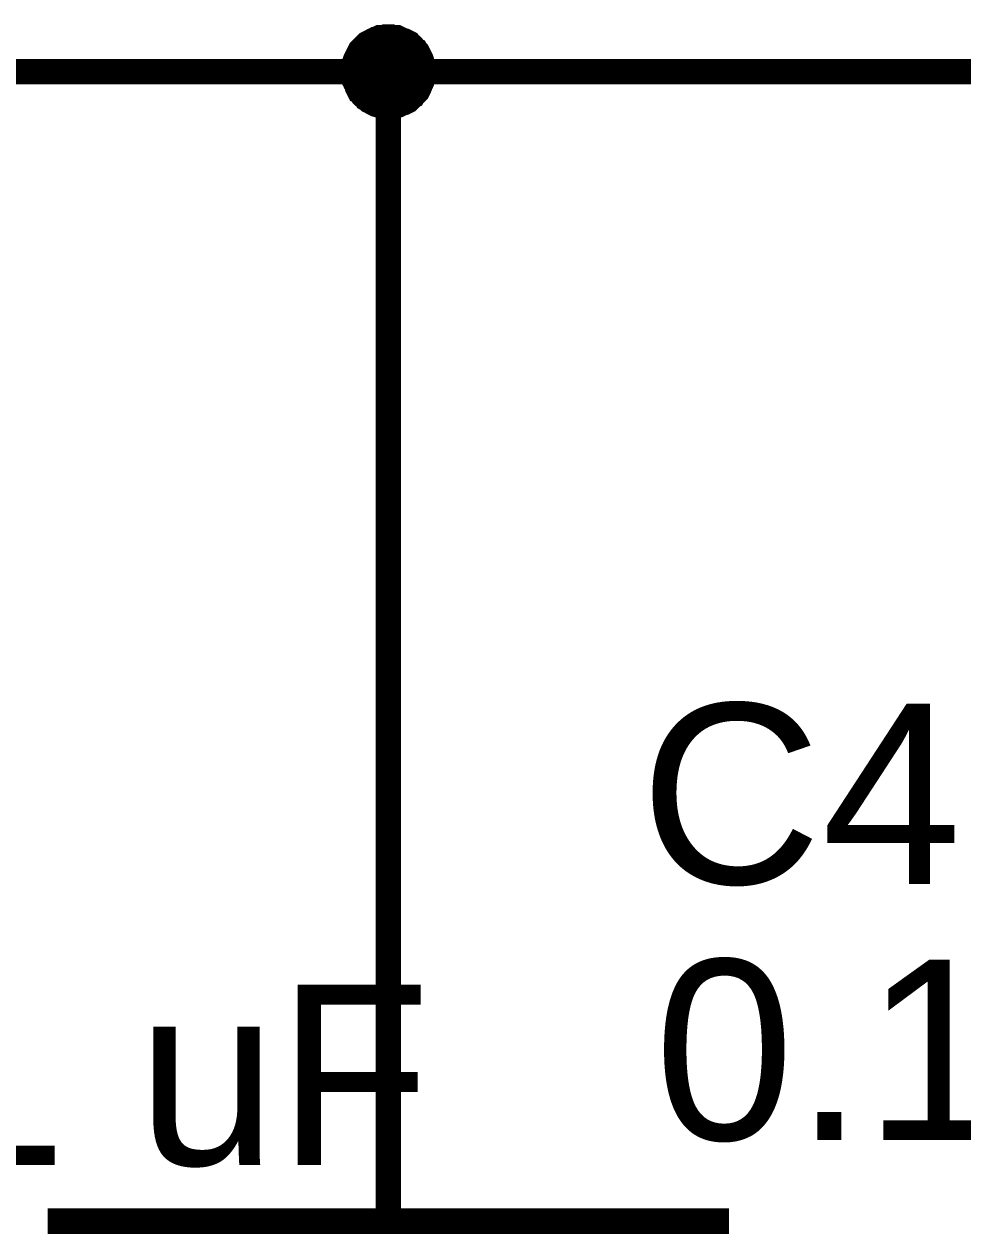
# Model space of a CAD drawing. Header units: millimetres. Extents: x 0 to 594, y 0 to 420.
# Drawn here: x 52.23 to 63.25, y 223.95 to 238.15 of the extents above; entities that cross this region are included whole.
import ezdxf

# ---------------------------------------------------------------- set-up
doc = ezdxf.new("R2010")
doc.units = ezdxf.units.MM
doc.layers.add('Sheet', color=255, linetype='Continuous')
doc.styles.get("Standard").update_dxf_attribs({"font": 'arial.ttf'})

msp = doc.modelspace()

# ---------------------------------------------------------------- linework, layer by layer
at = {"layer": 'Sheet', "color": 0}
for points, const_width in [([(55.994, 237.591), (55.994, 237.623), (55.994, 237.644), (56.005, 237.666), (56.005, 237.697), (56.005, 237.718), (56.016, 237.74), (56.026, 237.771), (56.037, 237.793), (56.047, 237.814), (56.058, 237.835), (56.068, 237.856), (56.079, 237.877), (56.09, 237.898), (56.111, 237.92), (56.121, 237.93), (56.143, 237.951), (56.164, 237.972), (56.174, 237.983), (56.195, 238.004), (56.217, 238.015), (56.238, 238.025), (56.259, 238.036), (56.28, 238.047), (56.301, 238.057), (56.322, 238.068), (56.354, 238.078), (56.375, 238.089), (56.397, 238.089), (56.428, 238.089), (56.449, 238.099), (56.471, 238.099), (56.502, 238.099)], 0.0991), ([(55.994, 237.591), (55.994, 237.623), (55.994, 237.644), (56.005, 237.666), (56.005, 237.697), (56.005, 237.718), (56.016, 237.74), (56.026, 237.771), (56.037, 237.793), (56.047, 237.814), (56.058, 237.835), (56.068, 237.856), (56.079, 237.877), (56.09, 237.898), (56.111, 237.92), (56.121, 237.93), (56.143, 237.951), (56.164, 237.972), (56.174, 237.983), (56.195, 238.004), (56.217, 238.015), (56.238, 238.025), (56.259, 238.036), (56.28, 238.047), (56.301, 238.057), (56.322, 238.068), (56.354, 238.078), (56.375, 238.089), (56.397, 238.089), (56.428, 238.089), (56.449, 238.099), (56.471, 238.099), (56.502, 238.099)], 0.0991), ([(55.994, 237.591), (55.994, 237.623), (55.994, 237.644), (56.005, 237.666), (56.005, 237.697), (56.005, 237.718), (56.016, 237.74), (56.026, 237.771), (56.037, 237.793), (56.047, 237.814), (56.058, 237.835), (56.068, 237.856), (56.079, 237.877), (56.09, 237.898), (56.111, 237.92), (56.121, 237.93), (56.143, 237.951), (56.164, 237.972), (56.174, 237.983), (56.195, 238.004), (56.217, 238.015), (56.238, 238.025), (56.259, 238.036), (56.28, 238.047), (56.301, 238.057), (56.322, 238.068), (56.354, 238.078), (56.375, 238.089), (56.397, 238.089), (56.428, 238.089), (56.449, 238.099), (56.471, 238.099), (56.502, 238.099)], 0.0991), ([(55.994, 237.591), (55.994, 237.623), (55.994, 237.644), (56.005, 237.666), (56.005, 237.697), (56.005, 237.718), (56.016, 237.74), (56.026, 237.771), (56.037, 237.793), (56.047, 237.814), (56.058, 237.835), (56.068, 237.856), (56.079, 237.877), (56.09, 237.898), (56.111, 237.92), (56.121, 237.93), (56.143, 237.951), (56.164, 237.972), (56.174, 237.983), (56.195, 238.004), (56.217, 238.015), (56.238, 238.025), (56.259, 238.036), (56.28, 238.047), (56.301, 238.057), (56.322, 238.068), (56.354, 238.078), (56.375, 238.089), (56.397, 238.089), (56.428, 238.089), (56.449, 238.099), (56.471, 238.099), (56.502, 238.099)], 0.0991), ([(55.994, 237.591), (55.994, 237.623), (55.994, 237.644), (56.005, 237.666), (56.005, 237.697), (56.005, 237.718), (56.016, 237.74), (56.026, 237.771), (56.037, 237.793), (56.047, 237.814), (56.058, 237.835), (56.068, 237.856), (56.079, 237.877), (56.09, 237.898), (56.111, 237.92), (56.121, 237.93), (56.143, 237.951), (56.164, 237.972), (56.174, 237.983), (56.195, 238.004), (56.217, 238.015), (56.238, 238.025), (56.259, 238.036), (56.28, 238.047), (56.301, 238.057), (56.322, 238.068), (56.354, 238.078), (56.375, 238.089), (56.397, 238.089), (56.428, 238.089), (56.449, 238.099), (56.471, 238.099), (56.502, 238.099)], 0.0991), ([(55.994, 237.591), (55.994, 237.623), (55.994, 237.644), (56.005, 237.666), (56.005, 237.697), (56.005, 237.718), (56.016, 237.74), (56.026, 237.771), (56.037, 237.793), (56.047, 237.814), (56.058, 237.835), (56.068, 237.856), (56.079, 237.877), (56.09, 237.898), (56.111, 237.92), (56.121, 237.93), (56.143, 237.951), (56.164, 237.972), (56.174, 237.983), (56.195, 238.004), (56.217, 238.015), (56.238, 238.025), (56.259, 238.036), (56.28, 238.047), (56.301, 238.057), (56.322, 238.068), (56.354, 238.078), (56.375, 238.089), (56.397, 238.089), (56.428, 238.089), (56.449, 238.099), (56.471, 238.099), (56.502, 238.099)], 0.0991), ([(55.994, 237.591), (55.994, 237.623), (55.994, 237.644), (56.005, 237.666), (56.005, 237.697), (56.005, 237.718), (56.016, 237.74), (56.026, 237.771), (56.037, 237.793), (56.047, 237.814), (56.058, 237.835), (56.068, 237.856), (56.079, 237.877), (56.09, 237.898), (56.111, 237.92), (56.121, 237.93), (56.143, 237.951), (56.164, 237.972), (56.174, 237.983), (56.195, 238.004), (56.217, 238.015), (56.238, 238.025), (56.259, 238.036), (56.28, 238.047), (56.301, 238.057), (56.322, 238.068), (56.354, 238.078), (56.375, 238.089), (56.397, 238.089), (56.428, 238.089), (56.449, 238.099), (56.471, 238.099), (56.502, 238.099)], 0.0991), ([(55.994, 237.591), (55.994, 237.623), (55.994, 237.644), (56.005, 237.666), (56.005, 237.697), (56.005, 237.718), (56.016, 237.74), (56.026, 237.771), (56.037, 237.793), (56.047, 237.814), (56.058, 237.835), (56.068, 237.856), (56.079, 237.877), (56.09, 237.898), (56.111, 237.92), (56.121, 237.93), (56.143, 237.951), (56.164, 237.972), (56.174, 237.983), (56.195, 238.004), (56.217, 238.015), (56.238, 238.025), (56.259, 238.036), (56.28, 238.047), (56.301, 238.057), (56.322, 238.068), (56.354, 238.078), (56.375, 238.089), (56.397, 238.089), (56.428, 238.089), (56.449, 238.099), (56.471, 238.099), (56.502, 238.099)], 0.0991), ([(56.502, 238.099), (56.502, 238.099)], 0.0991), ([(56.502, 238.099), (56.524, 238.099), (56.555, 238.099), (56.576, 238.089), (56.608, 238.089), (56.629, 238.089), (56.651, 238.078), (56.672, 238.068), (56.693, 238.057), (56.725, 238.047), (56.746, 238.036), (56.767, 238.025), (56.788, 238.015), (56.809, 238.004), (56.82, 237.983), (56.841, 237.972), (56.862, 237.951), (56.873, 237.93), (56.894, 237.92), (56.905, 237.898), (56.926, 237.877), (56.936, 237.856), (56.947, 237.835), (56.957, 237.814), (56.968, 237.793), (56.979, 237.771), (56.989, 237.74), (56.989, 237.718), (57, 237.697), (57, 237.666), (57.01, 237.644), (57.01, 237.623), (57.01, 237.591)], 0.0991), ([(56.502, 238.099), (56.502, 238.099)], 0.0991), ([(56.502, 238.099), (56.524, 238.099), (56.555, 238.099), (56.576, 238.089), (56.608, 238.089), (56.629, 238.089), (56.651, 238.078), (56.672, 238.068), (56.693, 238.057), (56.725, 238.047), (56.746, 238.036), (56.767, 238.025), (56.788, 238.015), (56.809, 238.004), (56.82, 237.983), (56.841, 237.972), (56.862, 237.951), (56.873, 237.93), (56.894, 237.92), (56.905, 237.898), (56.926, 237.877), (56.936, 237.856), (56.947, 237.835), (56.957, 237.814), (56.968, 237.793), (56.979, 237.771), (56.989, 237.74), (56.989, 237.718), (57, 237.697), (57, 237.666), (57.01, 237.644), (57.01, 237.623), (57.01, 237.591)], 0.0991), ([(56.502, 238.099), (56.502, 238.099)], 0.0991), ([(56.502, 238.099), (56.524, 238.099), (56.555, 238.099), (56.576, 238.089), (56.608, 238.089), (56.629, 238.089), (56.651, 238.078), (56.672, 238.068), (56.693, 238.057), (56.725, 238.047), (56.746, 238.036), (56.767, 238.025), (56.788, 238.015), (56.809, 238.004), (56.82, 237.983), (56.841, 237.972), (56.862, 237.951), (56.873, 237.93), (56.894, 237.92), (56.905, 237.898), (56.926, 237.877), (56.936, 237.856), (56.947, 237.835), (56.957, 237.814), (56.968, 237.793), (56.979, 237.771), (56.989, 237.74), (56.989, 237.718), (57, 237.697), (57, 237.666), (57.01, 237.644), (57.01, 237.623), (57.01, 237.591)], 0.0991), ([(56.502, 238.099), (56.502, 238.099)], 0.0991), ([(56.502, 238.099), (56.524, 238.099), (56.555, 238.099), (56.576, 238.089), (56.608, 238.089), (56.629, 238.089), (56.651, 238.078), (56.672, 238.068), (56.693, 238.057), (56.725, 238.047), (56.746, 238.036), (56.767, 238.025), (56.788, 238.015), (56.809, 238.004), (56.82, 237.983), (56.841, 237.972), (56.862, 237.951), (56.873, 237.93), (56.894, 237.92), (56.905, 237.898), (56.926, 237.877), (56.936, 237.856), (56.947, 237.835), (56.957, 237.814), (56.968, 237.793), (56.979, 237.771), (56.989, 237.74), (56.989, 237.718), (57, 237.697), (57, 237.666), (57.01, 237.644), (57.01, 237.623), (57.01, 237.591)], 0.0991), ([(56.502, 238.099), (56.502, 238.099)], 0.0991), ([(56.502, 238.099), (56.524, 238.099), (56.555, 238.099), (56.576, 238.089), (56.608, 238.089), (56.629, 238.089), (56.651, 238.078), (56.672, 238.068), (56.693, 238.057), (56.725, 238.047), (56.746, 238.036), (56.767, 238.025), (56.788, 238.015), (56.809, 238.004), (56.82, 237.983), (56.841, 237.972), (56.862, 237.951), (56.873, 237.93), (56.894, 237.92), (56.905, 237.898), (56.926, 237.877), (56.936, 237.856), (56.947, 237.835), (56.957, 237.814), (56.968, 237.793), (56.979, 237.771), (56.989, 237.74), (56.989, 237.718), (57, 237.697), (57, 237.666), (57.01, 237.644), (57.01, 237.623), (57.01, 237.591)], 0.0991), ([(56.502, 238.099), (56.502, 238.099)], 0.0991), ([(56.502, 238.099), (56.524, 238.099), (56.555, 238.099), (56.576, 238.089), (56.608, 238.089), (56.629, 238.089), (56.651, 238.078), (56.672, 238.068), (56.693, 238.057), (56.725, 238.047), (56.746, 238.036), (56.767, 238.025), (56.788, 238.015), (56.809, 238.004), (56.82, 237.983), (56.841, 237.972), (56.862, 237.951), (56.873, 237.93), (56.894, 237.92), (56.905, 237.898), (56.926, 237.877), (56.936, 237.856), (56.947, 237.835), (56.957, 237.814), (56.968, 237.793), (56.979, 237.771), (56.989, 237.74), (56.989, 237.718), (57, 237.697), (57, 237.666), (57.01, 237.644), (57.01, 237.623), (57.01, 237.591)], 0.0991), ([(56.502, 238.099), (56.502, 238.099)], 0.0991), ([(56.502, 238.099), (56.524, 238.099), (56.555, 238.099), (56.576, 238.089), (56.608, 238.089), (56.629, 238.089), (56.651, 238.078), (56.672, 238.068), (56.693, 238.057), (56.725, 238.047), (56.746, 238.036), (56.767, 238.025), (56.788, 238.015), (56.809, 238.004), (56.82, 237.983), (56.841, 237.972), (56.862, 237.951), (56.873, 237.93), (56.894, 237.92), (56.905, 237.898), (56.926, 237.877), (56.936, 237.856), (56.947, 237.835), (56.957, 237.814), (56.968, 237.793), (56.979, 237.771), (56.989, 237.74), (56.989, 237.718), (57, 237.697), (57, 237.666), (57.01, 237.644), (57.01, 237.623), (57.01, 237.591)], 0.0991), ([(56.502, 238.099), (56.502, 238.099)], 0.0991), ([(56.502, 238.099), (56.524, 238.099), (56.555, 238.099), (56.576, 238.089), (56.608, 238.089), (56.629, 238.089), (56.651, 238.078), (56.672, 238.068), (56.693, 238.057), (56.725, 238.047), (56.746, 238.036), (56.767, 238.025), (56.788, 238.015), (56.809, 238.004), (56.82, 237.983), (56.841, 237.972), (56.862, 237.951), (56.873, 237.93), (56.894, 237.92), (56.905, 237.898), (56.926, 237.877), (56.936, 237.856), (56.947, 237.835), (56.957, 237.814), (56.968, 237.793), (56.979, 237.771), (56.989, 237.74), (56.989, 237.718), (57, 237.697), (57, 237.666), (57.01, 237.644), (57.01, 237.623), (57.01, 237.591)], 0.0991), ([(35.495, 230.596), (35.495, 237.591), (45.496, 237.591), (56.502, 237.591), (67.498, 237.591), (78.494, 237.591), (89.5, 237.591), (100.496, 237.591), (100.496, 230.596)], 0.3), ([(56.502, 230.596), (56.502, 237.591)], 0.3), ([(56.502, 237.083), (56.471, 237.083), (56.449, 237.083), (56.428, 237.094), (56.397, 237.094), (56.375, 237.105), (56.354, 237.105), (56.322, 237.115), (56.301, 237.126), (56.28, 237.136), (56.259, 237.147), (56.238, 237.158), (56.217, 237.168), (56.195, 237.189), (56.174, 237.2), (56.164, 237.221), (56.143, 237.232), (56.121, 237.253), (56.111, 237.274), (56.09, 237.285), (56.079, 237.306), (56.068, 237.327), (56.058, 237.348), (56.047, 237.369), (56.037, 237.401), (56.026, 237.422), (56.016, 237.443), (56.005, 237.464), (56.005, 237.486), (56.005, 237.517), (55.994, 237.539), (55.994, 237.57), (55.994, 237.591)], 0.0991), ([(55.994, 237.591), (55.994, 237.591)], 0.0991), ([(56.502, 237.083), (56.471, 237.083), (56.449, 237.083), (56.428, 237.094), (56.397, 237.094), (56.375, 237.105), (56.354, 237.105), (56.322, 237.115), (56.301, 237.126), (56.28, 237.136), (56.259, 237.147), (56.238, 237.158), (56.217, 237.168), (56.195, 237.189), (56.174, 237.2), (56.164, 237.221), (56.143, 237.232), (56.121, 237.253), (56.111, 237.274), (56.09, 237.285), (56.079, 237.306), (56.068, 237.327), (56.058, 237.348), (56.047, 237.369), (56.037, 237.401), (56.026, 237.422), (56.016, 237.443), (56.005, 237.464), (56.005, 237.486), (56.005, 237.517), (55.994, 237.539), (55.994, 237.57), (55.994, 237.591)], 0.0991), ([(55.994, 237.591), (55.994, 237.591)], 0.0991), ([(56.502, 237.083), (56.471, 237.083), (56.449, 237.083), (56.428, 237.094), (56.397, 237.094), (56.375, 237.105), (56.354, 237.105), (56.322, 237.115), (56.301, 237.126), (56.28, 237.136), (56.259, 237.147), (56.238, 237.158), (56.217, 237.168), (56.195, 237.189), (56.174, 237.2), (56.164, 237.221), (56.143, 237.232), (56.121, 237.253), (56.111, 237.274), (56.09, 237.285), (56.079, 237.306), (56.068, 237.327), (56.058, 237.348), (56.047, 237.369), (56.037, 237.401), (56.026, 237.422), (56.016, 237.443), (56.005, 237.464), (56.005, 237.486), (56.005, 237.517), (55.994, 237.539), (55.994, 237.57), (55.994, 237.591)], 0.0991), ([(55.994, 237.591), (55.994, 237.591)], 0.0991), ([(56.502, 237.083), (56.471, 237.083), (56.449, 237.083), (56.428, 237.094), (56.397, 237.094), (56.375, 237.105), (56.354, 237.105), (56.322, 237.115), (56.301, 237.126), (56.28, 237.136), (56.259, 237.147), (56.238, 237.158), (56.217, 237.168), (56.195, 237.189), (56.174, 237.2), (56.164, 237.221), (56.143, 237.232), (56.121, 237.253), (56.111, 237.274), (56.09, 237.285), (56.079, 237.306), (56.068, 237.327), (56.058, 237.348), (56.047, 237.369), (56.037, 237.401), (56.026, 237.422), (56.016, 237.443), (56.005, 237.464), (56.005, 237.486), (56.005, 237.517), (55.994, 237.539), (55.994, 237.57), (55.994, 237.591)], 0.0991), ([(55.994, 237.591), (55.994, 237.591)], 0.0991), ([(56.502, 237.083), (56.471, 237.083), (56.449, 237.083), (56.428, 237.094), (56.397, 237.094), (56.375, 237.105), (56.354, 237.105), (56.322, 237.115), (56.301, 237.126), (56.28, 237.136), (56.259, 237.147), (56.238, 237.158), (56.217, 237.168), (56.195, 237.189), (56.174, 237.2), (56.164, 237.221), (56.143, 237.232), (56.121, 237.253), (56.111, 237.274), (56.09, 237.285), (56.079, 237.306), (56.068, 237.327), (56.058, 237.348), (56.047, 237.369), (56.037, 237.401), (56.026, 237.422), (56.016, 237.443), (56.005, 237.464), (56.005, 237.486), (56.005, 237.517), (55.994, 237.539), (55.994, 237.57), (55.994, 237.591)], 0.0991), ([(55.994, 237.591), (55.994, 237.591)], 0.0991), ([(56.502, 237.083), (56.471, 237.083), (56.449, 237.083), (56.428, 237.094), (56.397, 237.094), (56.375, 237.105), (56.354, 237.105), (56.322, 237.115), (56.301, 237.126), (56.28, 237.136), (56.259, 237.147), (56.238, 237.158), (56.217, 237.168), (56.195, 237.189), (56.174, 237.2), (56.164, 237.221), (56.143, 237.232), (56.121, 237.253), (56.111, 237.274), (56.09, 237.285), (56.079, 237.306), (56.068, 237.327), (56.058, 237.348), (56.047, 237.369), (56.037, 237.401), (56.026, 237.422), (56.016, 237.443), (56.005, 237.464), (56.005, 237.486), (56.005, 237.517), (55.994, 237.539), (55.994, 237.57), (55.994, 237.591)], 0.0991), ([(55.994, 237.591), (55.994, 237.591)], 0.0991), ([(56.502, 237.083), (56.471, 237.083), (56.449, 237.083), (56.428, 237.094), (56.397, 237.094), (56.375, 237.105), (56.354, 237.105), (56.322, 237.115), (56.301, 237.126), (56.28, 237.136), (56.259, 237.147), (56.238, 237.158), (56.217, 237.168), (56.195, 237.189), (56.174, 237.2), (56.164, 237.221), (56.143, 237.232), (56.121, 237.253), (56.111, 237.274), (56.09, 237.285), (56.079, 237.306), (56.068, 237.327), (56.058, 237.348), (56.047, 237.369), (56.037, 237.401), (56.026, 237.422), (56.016, 237.443), (56.005, 237.464), (56.005, 237.486), (56.005, 237.517), (55.994, 237.539), (55.994, 237.57), (55.994, 237.591)], 0.0991), ([(55.994, 237.591), (55.994, 237.591)], 0.0991), ([(56.502, 237.083), (56.471, 237.083), (56.449, 237.083), (56.428, 237.094), (56.397, 237.094), (56.375, 237.105), (56.354, 237.105), (56.322, 237.115), (56.301, 237.126), (56.28, 237.136), (56.259, 237.147), (56.238, 237.158), (56.217, 237.168), (56.195, 237.189), (56.174, 237.2), (56.164, 237.221), (56.143, 237.232), (56.121, 237.253), (56.111, 237.274), (56.09, 237.285), (56.079, 237.306), (56.068, 237.327), (56.058, 237.348), (56.047, 237.369), (56.037, 237.401), (56.026, 237.422), (56.016, 237.443), (56.005, 237.464), (56.005, 237.486), (56.005, 237.517), (55.994, 237.539), (55.994, 237.57), (55.994, 237.591)], 0.0991), ([(55.994, 237.591), (55.994, 237.591)], 0.0991), ([(57.01, 237.591), (57.01, 237.57), (57.01, 237.539), (57, 237.517), (57, 237.486), (56.989, 237.464), (56.989, 237.443), (56.979, 237.422), (56.968, 237.401), (56.957, 237.369), (56.947, 237.348), (56.936, 237.327), (56.926, 237.306), (56.905, 237.285), (56.894, 237.274), (56.873, 237.253), (56.862, 237.232), (56.841, 237.221), (56.82, 237.2), (56.809, 237.189), (56.788, 237.168), (56.767, 237.158), (56.746, 237.147), (56.725, 237.136), (56.693, 237.126), (56.672, 237.115), (56.651, 237.105), (56.629, 237.105), (56.608, 237.094), (56.576, 237.094), (56.555, 237.083), (56.524, 237.083), (56.502, 237.083)], 0.0991), ([(57.01, 237.591), (57.01, 237.57), (57.01, 237.539), (57, 237.517), (57, 237.486), (56.989, 237.464), (56.989, 237.443), (56.979, 237.422), (56.968, 237.401), (56.957, 237.369), (56.947, 237.348), (56.936, 237.327), (56.926, 237.306), (56.905, 237.285), (56.894, 237.274), (56.873, 237.253), (56.862, 237.232), (56.841, 237.221), (56.82, 237.2), (56.809, 237.189), (56.788, 237.168), (56.767, 237.158), (56.746, 237.147), (56.725, 237.136), (56.693, 237.126), (56.672, 237.115), (56.651, 237.105), (56.629, 237.105), (56.608, 237.094), (56.576, 237.094), (56.555, 237.083), (56.524, 237.083), (56.502, 237.083)], 0.0991), ([(57.01, 237.591), (57.01, 237.57), (57.01, 237.539), (57, 237.517), (57, 237.486), (56.989, 237.464), (56.989, 237.443), (56.979, 237.422), (56.968, 237.401), (56.957, 237.369), (56.947, 237.348), (56.936, 237.327), (56.926, 237.306), (56.905, 237.285), (56.894, 237.274), (56.873, 237.253), (56.862, 237.232), (56.841, 237.221), (56.82, 237.2), (56.809, 237.189), (56.788, 237.168), (56.767, 237.158), (56.746, 237.147), (56.725, 237.136), (56.693, 237.126), (56.672, 237.115), (56.651, 237.105), (56.629, 237.105), (56.608, 237.094), (56.576, 237.094), (56.555, 237.083), (56.524, 237.083), (56.502, 237.083)], 0.0991), ([(57.01, 237.591), (57.01, 237.57), (57.01, 237.539), (57, 237.517), (57, 237.486), (56.989, 237.464), (56.989, 237.443), (56.979, 237.422), (56.968, 237.401), (56.957, 237.369), (56.947, 237.348), (56.936, 237.327), (56.926, 237.306), (56.905, 237.285), (56.894, 237.274), (56.873, 237.253), (56.862, 237.232), (56.841, 237.221), (56.82, 237.2), (56.809, 237.189), (56.788, 237.168), (56.767, 237.158), (56.746, 237.147), (56.725, 237.136), (56.693, 237.126), (56.672, 237.115), (56.651, 237.105), (56.629, 237.105), (56.608, 237.094), (56.576, 237.094), (56.555, 237.083), (56.524, 237.083), (56.502, 237.083)], 0.0991), ([(57.01, 237.591), (57.01, 237.57), (57.01, 237.539), (57, 237.517), (57, 237.486), (56.989, 237.464), (56.989, 237.443), (56.979, 237.422), (56.968, 237.401), (56.957, 237.369), (56.947, 237.348), (56.936, 237.327), (56.926, 237.306), (56.905, 237.285), (56.894, 237.274), (56.873, 237.253), (56.862, 237.232), (56.841, 237.221), (56.82, 237.2), (56.809, 237.189), (56.788, 237.168), (56.767, 237.158), (56.746, 237.147), (56.725, 237.136), (56.693, 237.126), (56.672, 237.115), (56.651, 237.105), (56.629, 237.105), (56.608, 237.094), (56.576, 237.094), (56.555, 237.083), (56.524, 237.083), (56.502, 237.083)], 0.0991), ([(57.01, 237.591), (57.01, 237.57), (57.01, 237.539), (57, 237.517), (57, 237.486), (56.989, 237.464), (56.989, 237.443), (56.979, 237.422), (56.968, 237.401), (56.957, 237.369), (56.947, 237.348), (56.936, 237.327), (56.926, 237.306), (56.905, 237.285), (56.894, 237.274), (56.873, 237.253), (56.862, 237.232), (56.841, 237.221), (56.82, 237.2), (56.809, 237.189), (56.788, 237.168), (56.767, 237.158), (56.746, 237.147), (56.725, 237.136), (56.693, 237.126), (56.672, 237.115), (56.651, 237.105), (56.629, 237.105), (56.608, 237.094), (56.576, 237.094), (56.555, 237.083), (56.524, 237.083), (56.502, 237.083)], 0.0991), ([(57.01, 237.591), (57.01, 237.57), (57.01, 237.539), (57, 237.517), (57, 237.486), (56.989, 237.464), (56.989, 237.443), (56.979, 237.422), (56.968, 237.401), (56.957, 237.369), (56.947, 237.348), (56.936, 237.327), (56.926, 237.306), (56.905, 237.285), (56.894, 237.274), (56.873, 237.253), (56.862, 237.232), (56.841, 237.221), (56.82, 237.2), (56.809, 237.189), (56.788, 237.168), (56.767, 237.158), (56.746, 237.147), (56.725, 237.136), (56.693, 237.126), (56.672, 237.115), (56.651, 237.105), (56.629, 237.105), (56.608, 237.094), (56.576, 237.094), (56.555, 237.083), (56.524, 237.083), (56.502, 237.083)], 0.0991), ([(57.01, 237.591), (57.01, 237.57), (57.01, 237.539), (57, 237.517), (57, 237.486), (56.989, 237.464), (56.989, 237.443), (56.979, 237.422), (56.968, 237.401), (56.957, 237.369), (56.947, 237.348), (56.936, 237.327), (56.926, 237.306), (56.905, 237.285), (56.894, 237.274), (56.873, 237.253), (56.862, 237.232), (56.841, 237.221), (56.82, 237.2), (56.809, 237.189), (56.788, 237.168), (56.767, 237.158), (56.746, 237.147), (56.725, 237.136), (56.693, 237.126), (56.672, 237.115), (56.651, 237.105), (56.629, 237.105), (56.608, 237.094), (56.576, 237.094), (56.555, 237.083), (56.524, 237.083), (56.502, 237.083)], 0.0991), ([(57.01, 237.591), (57.01, 237.591), (57.01, 237.591), (57.01, 237.591), (57.01, 237.591), (57.01, 237.591), (57.01, 237.591), (57.01, 237.591), (57.01, 237.591), (57.01, 237.591), (57.01, 237.591), (57.01, 237.591), (57.01, 237.591), (57.01, 237.591), (57.01, 237.591), (57.01, 237.591), (57.01, 237.591), (57.01, 237.591), (57.01, 237.591), (57.01, 237.591), (57.01, 237.591), (57.01, 237.591), (57.01, 237.591), (57.01, 237.591), (57.01, 237.591), (57.01, 237.591), (57.01, 237.591), (57.01, 237.591), (57.01, 237.591), (57.01, 237.591), (57.01, 237.591), (57.01, 237.591), (57.01, 237.591)], 0.0991), ([(57.01, 237.591), (57.01, 237.591)], 0.0991), ([(57.01, 237.591), (57.01, 237.591), (57.01, 237.591), (57.01, 237.591), (57.01, 237.591), (57.01, 237.591), (57.01, 237.591), (57.01, 237.591), (57.01, 237.591), (57.01, 237.591), (57.01, 237.591), (57.01, 237.591), (57.01, 237.591), (57.01, 237.591), (57.01, 237.591), (57.01, 237.591), (57.01, 237.591), (57.01, 237.591), (57.01, 237.591), (57.01, 237.591), (57.01, 237.591), (57.01, 237.591), (57.01, 237.591), (57.01, 237.591), (57.01, 237.591), (57.01, 237.591), (57.01, 237.591), (57.01, 237.591), (57.01, 237.591), (57.01, 237.591), (57.01, 237.591), (57.01, 237.591), (57.01, 237.591)], 0.0991), ([(57.01, 237.591), (57.01, 237.591)], 0.0991), ([(57.01, 237.591), (57.01, 237.591), (57.01, 237.591), (57.01, 237.591), (57.01, 237.591), (57.01, 237.591), (57.01, 237.591), (57.01, 237.591), (57.01, 237.591), (57.01, 237.591), (57.01, 237.591), (57.01, 237.591), (57.01, 237.591), (57.01, 237.591), (57.01, 237.591), (57.01, 237.591), (57.01, 237.591), (57.01, 237.591), (57.01, 237.591), (57.01, 237.591), (57.01, 237.591), (57.01, 237.591), (57.01, 237.591), (57.01, 237.591), (57.01, 237.591), (57.01, 237.591), (57.01, 237.591), (57.01, 237.591), (57.01, 237.591), (57.01, 237.591), (57.01, 237.591), (57.01, 237.591), (57.01, 237.591)], 0.0991), ([(57.01, 237.591), (57.01, 237.591)], 0.0991), ([(57.01, 237.591), (57.01, 237.591), (57.01, 237.591), (57.01, 237.591), (57.01, 237.591), (57.01, 237.591), (57.01, 237.591), (57.01, 237.591), (57.01, 237.591), (57.01, 237.591), (57.01, 237.591), (57.01, 237.591), (57.01, 237.591), (57.01, 237.591), (57.01, 237.591), (57.01, 237.591), (57.01, 237.591), (57.01, 237.591), (57.01, 237.591), (57.01, 237.591), (57.01, 237.591), (57.01, 237.591), (57.01, 237.591), (57.01, 237.591), (57.01, 237.591), (57.01, 237.591), (57.01, 237.591), (57.01, 237.591), (57.01, 237.591), (57.01, 237.591), (57.01, 237.591), (57.01, 237.591), (57.01, 237.591)], 0.0991), ([(57.01, 237.591), (57.01, 237.591)], 0.0991), ([(57.01, 237.591), (57.01, 237.591), (57.01, 237.591), (57.01, 237.591), (57.01, 237.591), (57.01, 237.591), (57.01, 237.591), (57.01, 237.591), (57.01, 237.591), (57.01, 237.591), (57.01, 237.591), (57.01, 237.591), (57.01, 237.591), (57.01, 237.591), (57.01, 237.591), (57.01, 237.591), (57.01, 237.591), (57.01, 237.591), (57.01, 237.591), (57.01, 237.591), (57.01, 237.591), (57.01, 237.591), (57.01, 237.591), (57.01, 237.591), (57.01, 237.591), (57.01, 237.591), (57.01, 237.591), (57.01, 237.591), (57.01, 237.591), (57.01, 237.591), (57.01, 237.591), (57.01, 237.591), (57.01, 237.591)], 0.0991), ([(57.01, 237.591), (57.01, 237.591)], 0.0991), ([(57.01, 237.591), (57.01, 237.591), (57.01, 237.591), (57.01, 237.591), (57.01, 237.591), (57.01, 237.591), (57.01, 237.591), (57.01, 237.591), (57.01, 237.591), (57.01, 237.591), (57.01, 237.591), (57.01, 237.591), (57.01, 237.591), (57.01, 237.591), (57.01, 237.591), (57.01, 237.591), (57.01, 237.591), (57.01, 237.591), (57.01, 237.591), (57.01, 237.591), (57.01, 237.591), (57.01, 237.591), (57.01, 237.591), (57.01, 237.591), (57.01, 237.591), (57.01, 237.591), (57.01, 237.591), (57.01, 237.591), (57.01, 237.591), (57.01, 237.591), (57.01, 237.591), (57.01, 237.591), (57.01, 237.591)], 0.0991), ([(57.01, 237.591), (57.01, 237.591)], 0.0991), ([(57.01, 237.591), (57.01, 237.591), (57.01, 237.591), (57.01, 237.591), (57.01, 237.591), (57.01, 237.591), (57.01, 237.591), (57.01, 237.591), (57.01, 237.591), (57.01, 237.591), (57.01, 237.591), (57.01, 237.591), (57.01, 237.591), (57.01, 237.591), (57.01, 237.591), (57.01, 237.591), (57.01, 237.591), (57.01, 237.591), (57.01, 237.591), (57.01, 237.591), (57.01, 237.591), (57.01, 237.591), (57.01, 237.591), (57.01, 237.591), (57.01, 237.591), (57.01, 237.591), (57.01, 237.591), (57.01, 237.591), (57.01, 237.591), (57.01, 237.591), (57.01, 237.591), (57.01, 237.591), (57.01, 237.591)], 0.0991), ([(57.01, 237.591), (57.01, 237.591)], 0.0991), ([(57.01, 237.591), (57.01, 237.591), (57.01, 237.591), (57.01, 237.591), (57.01, 237.591), (57.01, 237.591), (57.01, 237.591), (57.01, 237.591), (57.01, 237.591), (57.01, 237.591), (57.01, 237.591), (57.01, 237.591), (57.01, 237.591), (57.01, 237.591), (57.01, 237.591), (57.01, 237.591), (57.01, 237.591), (57.01, 237.591), (57.01, 237.591), (57.01, 237.591), (57.01, 237.591), (57.01, 237.591), (57.01, 237.591), (57.01, 237.591), (57.01, 237.591), (57.01, 237.591), (57.01, 237.591), (57.01, 237.591), (57.01, 237.591), (57.01, 237.591), (57.01, 237.591), (57.01, 237.591), (57.01, 237.591)], 0.0991), ([(57.01, 237.591), (57.01, 237.591)], 0.0991), ([(56.502, 230.596), (56.502, 224.097)], 0.3), ([(56.502, 225.6), (56.502, 230.596)], 0.3), ([(52.502, 224.097), (60.503, 224.097)], 0.3)]:
    msp.add_lwpolyline(points, dxfattribs=dict(at, const_width=const_width))
at = {"layer": 'Sheet', "color": 0, "const_width": 0.508}
msp.add_lwpolyline([(56.225, 237.6, 1), (56.733, 237.6, 1)], format="xyb", close=True, dxfattribs=at)

# ---------------------------------------------------------------- texts
at = {"layer": 'Sheet', "color": 0}
for s, p in [('C4', (59.455, 228.056)), ('0.1 uF', (59.624, 225.05)), ('0.1 uF', (48.618, 224.754))]:
    msp.add_text(s, height=2.1167, dxfattribs=at).set_placement(p)

doc.saveas('drawing.dxf')
